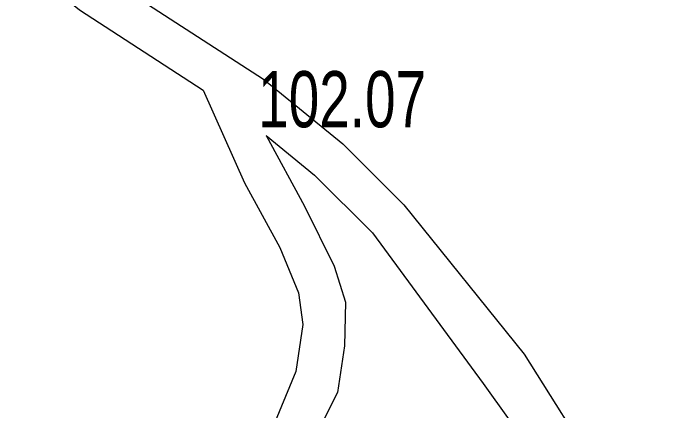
# Model space of a CAD drawing. Header units: metres. Extents: x 431006 to 434411, y 2469261 to 2473208.
# Drawn here: x 432321.05 to 432368.62, y 2472320.19 to 2472348.48 of the extents above; entities that cross this region are included whole.
import ezdxf

# ---------------------------------------------------------------- set-up
doc = ezdxf.new("R2010")
doc.units = ezdxf.units.M
doc.header["$MEASUREMENT"] = 0
doc.layers.add('CAO DO', color=8, linetype='Continuous', lineweight=18)
doc.layers.add('duong be tong-ks', color=8, linetype='Continuous', lineweight=18)
doc.styles.get("Standard").update_dxf_attribs({"font": 'arial.ttf'})

msp = doc.modelspace()

# ---------------------------------------------------------------- linework, layer by layer
at = {"layer": 'duong be tong-ks', "color": 9, "lineweight": 0}
for points in [[(432288.744, 2472479.078), (432286.337, 2472476.708), (432280.827, 2472472.396), (432274.141, 2472467.158), (432271.215, 2472464.092), (432268.902, 2472460.744), (432267.458, 2472458.167), (432266.66, 2472454.607), (432266.511, 2472450.83), (432267.067, 2472446.56), (432269.392, 2472441.079), (432273.378, 2472432.64), (432276.575, 2472423.62), (432278.121, 2472417.845), (432280.68, 2472408.124), (432284.554, 2472396.636), (432287.611, 2472387.228), (432290.834, 2472382.243), (432297.333, 2472373.612), (432309.774, 2472361.54), (432325.764, 2472348.723), (432334.552, 2472343.013)], [(432327.524, 2472351.157), (432338.863, 2472343.789), (432344.509, 2472339.19), (432348.852, 2472334.852), (432357.417, 2472324.221), (432362.856, 2472315.575), (432371.096, 2472304.428), (432377.359, 2472297.909), (432385.75, 2472291.008), (432399.172, 2472281.879), (432408.42, 2472275.153), (432413.117, 2472271.419), (432420.415, 2472265.16), (432423.922, 2472261.013), (432426.975, 2472254.675), (432428.458, 2472249.397), (432429.713, 2472243.154), (432430.17, 2472236.88), (432431.2, 2472233.326)], [(432334.552, 2472343.013), (432337.495, 2472336.41), (432340.009, 2472331.806), (432341.356, 2472328.571), (432341.647, 2472326.33), (432341.164, 2472322.986), (432339.695, 2472319.412), (432337.25, 2472314.58), (432333.153, 2472310.595), (432326.183, 2472304.906), (432321.108, 2472299.66), (432317.521, 2472295.999), (432314.982, 2472294.78), (432311.849, 2472294.513), (432306.316, 2472295.8), (432300.518, 2472298.633), (432296.094, 2472300.053), (432292.874, 2472300.422), (432289.843, 2472300.191), (432287.196, 2472299.871)], [(432339.044, 2472339.772), (432341.784, 2472334.74), (432343.898, 2472330.487), (432344.689, 2472327.903), (432344.633, 2472324.814), (432344.132, 2472321.47), (432341.964, 2472317.219), (432339.191, 2472312.981), (432334.819, 2472308.728), (432327.878, 2472303.062), (432322.899, 2472297.916), (432319, 2472293.936), (432315.651, 2472292.327), (432311.667, 2472291.989), (432305.473, 2472293.429), (432299.582, 2472296.308), (432295.565, 2472297.598), (432292.827, 2472297.911), (432290.088, 2472297.702), (432287.496, 2472297.389)], [(432339.044, 2472339.772), (432342.496, 2472336.96), (432346.617, 2472332.843), (432354.493, 2472322.129), (432359.925, 2472314.515)]]:
    msp.add_lwpolyline(points, dxfattribs=at)

# ---------------------------------------------------------------- texts
at = {"layer": 'CAO DO', "color": 9, "lineweight": 0, "width": 0.7}
msp.add_text('102.07', height=4, dxfattribs=at).set_placement((432338.474, 2472340.368, 102.066))

doc.saveas('drawing.dxf')
